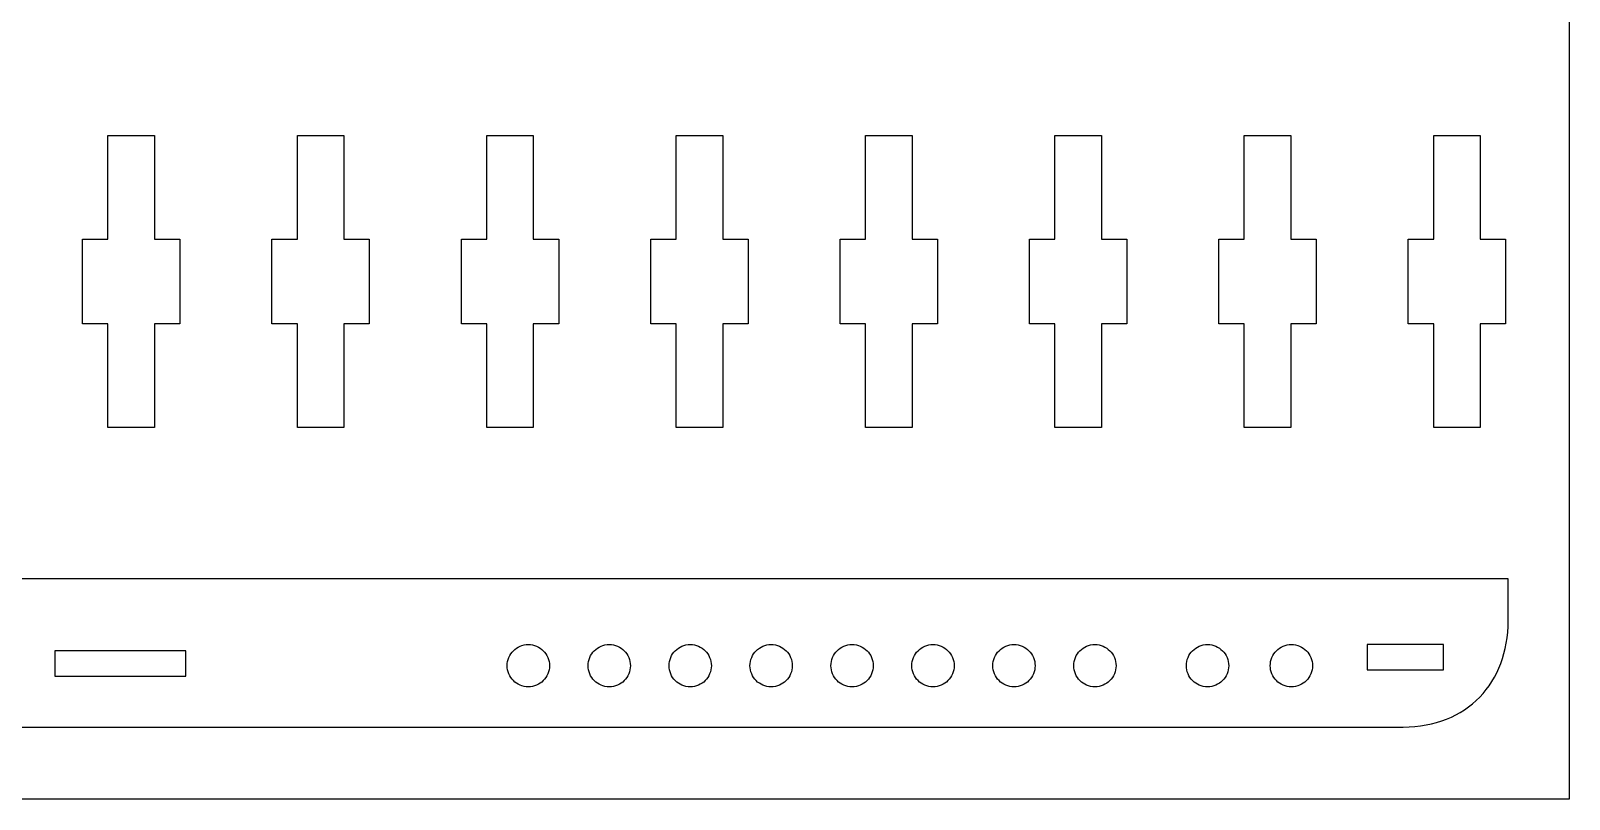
# Model space of a CAD drawing. Extents: x -4267 to 4267, y -2692 to 2692.
# Drawn here: x 2081 to 4267, y 48 to 1140 of the extents above; entities that cross this region are included whole.
import ezdxf

# ---------------------------------------------------------------- set-up
doc = ezdxf.new("R2010")
doc.units = 0
doc.header["$MEASUREMENT"] = 0
doc.layers.get('0').update_dxf_attribs({"linetype": 'CONTINUOUS'})

msp = doc.modelspace()

# ---------------------------------------------------------------- linework, layer by layer
for p, q in [((4267, 2692.4), (4267, 48.1)), ((2191, 990.7), (2257.1, 990.7)), ((2191, 843.4), (2191, 990.7)), ((2257.1, 990.7), (2257.1, 843.4)), ((2460.1, 990.7), (2526.2, 990.7)), ((2460.1, 843.4), (2460.1, 990.7)), ((2526.2, 990.7), (2526.2, 843.4)), ((2729.1, 990.7), (2795.2, 990.7)), ((2729.1, 843.4), (2729.1, 990.7)), ((2795.2, 990.7), (2795.2, 843.4)), ((2998.2, 990.7), (3064.3, 990.7)), ((2998.2, 843.4), (2998.2, 990.7)), ((3064.3, 990.7), (3064.3, 843.4)), ((3267.3, 990.7), (3333.4, 990.7)), ((3267.3, 843.4), (3267.3, 990.7)), ((3333.4, 990.7), (3333.4, 843.4)), ((3536.3, 990.7), (3602.4, 990.7)), ((3536.3, 843.4), (3536.3, 990.7)), ((3602.4, 990.7), (3602.4, 843.4)), ((3805.4, 990.7), (3871.5, 990.7)), ((3805.4, 843.4), (3805.4, 990.7)), ((3871.5, 990.7), (3871.5, 843.4)), ((4074.4, 990.7), (4140.6, 990.7)), ((4074.4, 843.4), (4074.4, 990.7)), ((4140.6, 990.7), (4140.6, 843.4)), ((2154.9, 843.4), (2191, 843.4)), ((2154.9, 723.3), (2154.9, 843.4)), ((2257.1, 843.4), (2293.2, 843.4)), ((2293.2, 843.4), (2293.2, 723.3)), ((2424, 723.3), (2424, 843.4)), ((2424, 843.4), (2460.1, 843.4)), ((2526.2, 843.4), (2562.2, 843.4)), ((2562.2, 843.4), (2562.2, 723.3)), ((2693.1, 843.4), (2729.1, 843.4)), ((2693.1, 723.3), (2693.1, 843.4)), ((2795.2, 843.4), (2831.3, 843.4)), ((2831.3, 843.4), (2831.3, 723.3)), ((2962.1, 843.4), (2998.2, 843.4)), ((2962.1, 723.3), (2962.1, 843.4)), ((3064.3, 843.4), (3100.4, 843.4)), ((3100.4, 843.4), (3100.4, 723.3)), ((3231.2, 723.3), (3231.2, 843.4)), ((3231.2, 843.4), (3267.3, 843.4)), ((3333.4, 843.4), (3369.4, 843.4)), ((3369.4, 843.4), (3369.4, 723.3)), ((3500.3, 843.4), (3536.3, 843.4)), ((3500.3, 723.3), (3500.3, 843.4)), ((3602.4, 843.4), (3638.5, 843.4)), ((3638.5, 843.4), (3638.5, 723.3)), ((3769.3, 843.4), (3805.4, 843.4)), ((3769.3, 723.3), (3769.3, 843.4)), ((3871.5, 843.4), (3907.5, 843.4)), ((3907.5, 843.4), (3907.5, 723.3)), ((4038.4, 843.4), (4074.4, 843.4)), ((4038.4, 723.3), (4038.4, 843.4)), ((4140.6, 843.4), (4176.6, 843.4)), ((4176.6, 843.4), (4176.6, 723.3)), ((2191, 723.3), (2154.9, 723.3)), ((2191, 576), (2191, 723.3)), ((2257.1, 723.3), (2257.1, 576)), ((2293.2, 723.3), (2257.1, 723.3)), ((2460.1, 723.3), (2424, 723.3)), ((2460.1, 576), (2460.1, 723.3)), ((2562.2, 723.3), (2526.2, 723.3)), ((2526.2, 723.3), (2526.2, 576)), ((2729.1, 723.3), (2693.1, 723.3)), ((2729.1, 576), (2729.1, 723.3)), ((2795.2, 723.3), (2795.2, 576)), ((2831.3, 723.3), (2795.2, 723.3)), ((2998.2, 723.3), (2962.1, 723.3)), ((2998.2, 576), (2998.2, 723.3)), ((3064.3, 723.3), (3064.3, 576)), ((3100.4, 723.3), (3064.3, 723.3)), ((3267.3, 723.3), (3231.2, 723.3)), ((3267.3, 576), (3267.3, 723.3)), ((3369.4, 723.3), (3333.4, 723.3)), ((3333.4, 723.3), (3333.4, 576)), ((3536.3, 723.3), (3500.3, 723.3)), ((3536.3, 576), (3536.3, 723.3)), ((3602.4, 723.3), (3602.4, 576)), ((3638.5, 723.3), (3602.4, 723.3)), ((3805.4, 723.3), (3769.3, 723.3)), ((3805.4, 576), (3805.4, 723.3)), ((3871.5, 723.3), (3871.5, 576)), ((3907.5, 723.3), (3871.5, 723.3)), ((4074.4, 723.3), (4038.4, 723.3)), ((4074.4, 576), (4074.4, 723.3)), ((4140.6, 723.3), (4140.6, 576)), ((4176.6, 723.3), (4140.6, 723.3)), ((2257.1, 576), (2191, 576)), ((2526.2, 576), (2460.1, 576)), ((2795.2, 576), (2729.1, 576)), ((3064.3, 576), (2998.2, 576)), ((3333.4, 576), (3267.3, 576)), ((3602.4, 576), (3536.3, 576)), ((3871.5, 576), (3805.4, 576)), ((4140.6, 576), (4074.4, 576)), ((4180.3, 360.9), (1944.4, 360.9)), ((4180.3, 301.4), (4180.3, 360.9)), ((4178.8, 277.4), (4179.7, 285.3)), ((4179.7, 285.3), (4180.2, 293.3)), ((4180.2, 293.3), (4180.3, 301.4)), ((2769.1, 260.9), (2771.4, 262.6)), ((2771.4, 262.6), (2773.9, 264.1)), ((2773.9, 264.1), (2776.5, 265.4)), ((2776.5, 265.4), (2779.2, 266.4)), ((2779.2, 266.4), (2782.1, 267.2)), ((2782.1, 267.2), (2785.1, 267.6)), ((2785.1, 267.6), (2788.2, 267.8)), ((2788.2, 267.8), (2791.3, 267.6)), ((2791.3, 267.6), (2794.2, 267.2)), ((2794.2, 267.2), (2797.1, 266.4)), ((2797.1, 266.4), (2799.9, 265.4)), ((2799.9, 265.4), (2802.5, 264.1)), ((2802.5, 264.1), (2805, 262.6)), ((2805, 262.6), (2807.3, 260.9)), ((2884.1, 260.9), (2886.4, 262.6)), ((2886.4, 262.6), (2888.8, 264.1)), ((2888.8, 264.1), (2891.5, 265.4)), ((2891.5, 265.4), (2894.2, 266.4)), ((2894.2, 266.4), (2897.1, 267.2)), ((2897.1, 267.2), (2900.1, 267.6)), ((2900.1, 267.6), (2903.2, 267.8)), ((2903.2, 267.8), (2906.2, 267.6)), ((2906.2, 267.6), (2909.2, 267.2)), ((2909.2, 267.2), (2912.1, 266.4)), ((2912.1, 266.4), (2914.9, 265.4)), ((2914.9, 265.4), (2917.5, 264.1)), ((2917.5, 264.1), (2920, 262.6)), ((2920, 262.6), (2922.3, 260.9)), ((2999, 260.9), (3001.4, 262.6)), ((3001.4, 262.6), (3003.8, 264.1)), ((3003.8, 264.1), (3006.5, 265.4)), ((3006.5, 265.4), (3009.2, 266.4)), ((3009.2, 266.4), (3012.1, 267.2)), ((3012.1, 267.2), (3015.1, 267.6)), ((3015.1, 267.6), (3018.2, 267.8)), ((3018.2, 267.8), (3021.2, 267.6)), ((3021.2, 267.6), (3024.2, 267.2)), ((3024.2, 267.2), (3027.1, 266.4)), ((3027.1, 266.4), (3029.9, 265.4)), ((3029.9, 265.4), (3032.5, 264.1)), ((3032.5, 264.1), (3035, 262.6)), ((3035, 262.6), (3037.3, 260.9)), ((3114, 260.9), (3116.4, 262.6)), ((3116.4, 262.6), (3118.8, 264.1)), ((3118.8, 264.1), (3121.5, 265.4)), ((3121.5, 265.4), (3124.2, 266.4)), ((3124.2, 266.4), (3127.1, 267.2)), ((3127.1, 267.2), (3130.1, 267.6)), ((3130.1, 267.6), (3133.2, 267.8)), ((3133.2, 267.8), (3136.2, 267.6)), ((3136.2, 267.6), (3139.2, 267.2)), ((3139.2, 267.2), (3142.1, 266.4)), ((3142.1, 266.4), (3144.8, 265.4)), ((3144.8, 265.4), (3147.5, 264.1)), ((3147.5, 264.1), (3150, 262.6)), ((3150, 262.6), (3152.3, 260.9)), ((3229, 260.9), (3231.3, 262.6)), ((3231.3, 262.6), (3233.8, 264.1)), ((3233.8, 264.1), (3236.4, 265.4)), ((3236.4, 265.4), (3239.2, 266.4)), ((3239.2, 266.4), (3242.1, 267.2)), ((3242.1, 267.2), (3245.1, 267.6)), ((3245.1, 267.6), (3248.1, 267.8)), ((3248.1, 267.8), (3251.2, 267.6)), ((3251.2, 267.6), (3254.2, 267.2)), ((3254.2, 267.2), (3257.1, 266.4)), ((3257.1, 266.4), (3259.8, 265.4)), ((3259.8, 265.4), (3262.5, 264.1)), ((3262.5, 264.1), (3264.9, 262.6)), ((3264.9, 262.6), (3267.3, 260.9)), ((3344, 260.9), (3346.3, 262.6)), ((3346.3, 262.6), (3348.8, 264.1)), ((3348.8, 264.1), (3351.4, 265.4)), ((3351.4, 265.4), (3354.2, 266.4)), ((3354.2, 266.4), (3357.1, 267.2)), ((3357.1, 267.2), (3360.1, 267.6)), ((3360.1, 267.6), (3363.1, 267.8)), ((3363.1, 267.8), (3366.2, 267.6)), ((3366.2, 267.6), (3369.2, 267.2)), ((3369.2, 267.2), (3372.1, 266.4)), ((3372.1, 266.4), (3374.8, 265.4)), ((3374.8, 265.4), (3377.5, 264.1)), ((3377.5, 264.1), (3379.9, 262.6)), ((3379.9, 262.6), (3382.2, 260.9)), ((3459, 260.9), (3461.3, 262.6)), ((3461.3, 262.6), (3463.8, 264.1)), ((3463.8, 264.1), (3466.4, 265.4)), ((3466.4, 265.4), (3469.2, 266.4)), ((3469.2, 266.4), (3472.1, 267.2)), ((3472.1, 267.2), (3475.1, 267.6)), ((3475.1, 267.6), (3478.1, 267.8)), ((3478.1, 267.8), (3481.2, 267.6)), ((3481.2, 267.6), (3484.2, 267.2)), ((3484.2, 267.2), (3487.1, 266.4)), ((3487.1, 266.4), (3489.8, 265.4)), ((3489.8, 265.4), (3492.4, 264.1)), ((3492.4, 264.1), (3494.9, 262.6)), ((3494.9, 262.6), (3497.2, 260.9)), ((3574, 260.9), (3576.3, 262.6)), ((3576.3, 262.6), (3578.8, 264.1)), ((3578.8, 264.1), (3581.4, 265.4)), ((3581.4, 265.4), (3584.2, 266.4)), ((3584.2, 266.4), (3587.1, 267.2)), ((3587.1, 267.2), (3590, 267.6)), ((3590, 267.6), (3593.1, 267.8)), ((3593.1, 267.8), (3596.2, 267.6)), ((3596.2, 267.6), (3599.2, 267.2)), ((3599.2, 267.2), (3602, 266.4)), ((3602, 266.4), (3604.8, 265.4)), ((3604.8, 265.4), (3607.4, 264.1)), ((3607.4, 264.1), (3609.9, 262.6)), ((3609.9, 262.6), (3612.2, 260.9)), ((3734, 260.9), (3736.3, 262.6)), ((3736.3, 262.6), (3738.8, 264.1)), ((3738.8, 264.1), (3741.4, 265.4)), ((3741.4, 265.4), (3744.2, 266.4)), ((3744.2, 266.4), (3747.1, 267.2)), ((3747.1, 267.2), (3750.1, 267.6)), ((3750.1, 267.6), (3753.1, 267.8)), ((3753.1, 267.8), (3756.2, 267.6)), ((3756.2, 267.6), (3759.2, 267.2)), ((3759.2, 267.2), (3762.1, 266.4)), ((3762.1, 266.4), (3764.8, 265.4)), ((3764.8, 265.4), (3767.5, 264.1)), ((3767.5, 264.1), (3769.9, 262.6)), ((3769.9, 262.6), (3772.2, 260.9)), ((3853.1, 260.9), (3855.5, 262.6)), ((3855.5, 262.6), (3857.9, 264.1)), ((3857.9, 264.1), (3860.6, 265.4)), ((3860.6, 265.4), (3863.3, 266.4)), ((3863.3, 266.4), (3866.2, 267.2)), ((3866.2, 267.2), (3869.2, 267.6)), ((3869.2, 267.6), (3872.3, 267.8)), ((3872.3, 267.8), (3875.3, 267.6)), ((3875.3, 267.6), (3878.3, 267.2)), ((3878.3, 267.2), (3881.2, 266.4)), ((3881.2, 266.4), (3883.9, 265.4)), ((3883.9, 265.4), (3886.6, 264.1)), ((3886.6, 264.1), (3889.1, 262.6)), ((3889.1, 262.6), (3891.4, 260.9)), ((4088.3, 267.8), (3980.1, 267.8)), ((3980.1, 267.8), (3980.1, 231.7)), ((4088.3, 231.7), (4088.3, 267.8)), ((4176.2, 262.3), (4177.6, 269.8)), ((4177.6, 269.8), (4178.8, 277.4)), ((2115.5, 258.8), (2115.5, 222.7)), ((2301.8, 258.8), (2115.5, 258.8)), ((2301.8, 222.7), (2301.8, 258.8)), ((2758.1, 237.7), (2758.3, 240.8)), ((2758.3, 240.8), (2758.7, 243.8)), ((2758.7, 243.8), (2759.5, 246.6)), ((2759.5, 246.6), (2760.5, 249.4)), ((2760.5, 249.4), (2761.8, 252)), ((2761.8, 252), (2763.3, 254.5)), ((2763.3, 254.5), (2765, 256.8)), ((2765, 256.8), (2766.9, 259)), ((2766.9, 259), (2769.1, 260.9)), ((2807.3, 260.9), (2809.4, 259)), ((2809.4, 259), (2811.4, 256.8)), ((2811.4, 256.8), (2813.1, 254.5)), ((2813.1, 254.5), (2814.6, 252)), ((2814.6, 252), (2815.9, 249.4)), ((2815.9, 249.4), (2816.9, 246.6)), ((2816.9, 246.6), (2817.6, 243.8)), ((2817.6, 243.8), (2818.1, 240.8)), ((2818.1, 240.8), (2818.2, 237.7)), ((2873.1, 237.7), (2873.3, 240.8)), ((2873.3, 240.8), (2873.7, 243.8)), ((2873.7, 243.8), (2874.5, 246.6)), ((2874.5, 246.6), (2875.5, 249.4)), ((2875.5, 249.4), (2876.7, 252)), ((2876.7, 252), (2878.3, 254.5)), ((2878.3, 254.5), (2880, 256.8)), ((2880, 256.8), (2881.9, 259)), ((2881.9, 259), (2884.1, 260.9)), ((2922.3, 260.9), (2924.4, 259)), ((2924.4, 259), (2926.4, 256.8)), ((2926.4, 256.8), (2928.1, 254.5)), ((2928.1, 254.5), (2929.6, 252)), ((2929.6, 252), (2930.9, 249.4)), ((2930.9, 249.4), (2931.9, 246.6)), ((2931.9, 246.6), (2932.6, 243.8)), ((2932.6, 243.8), (2933.1, 240.8)), ((2933.1, 240.8), (2933.2, 237.7)), ((2988.1, 237.7), (2988.3, 240.8)), ((2988.3, 240.8), (2988.7, 243.8)), ((2988.7, 243.8), (2989.5, 246.6)), ((2989.5, 246.6), (2990.5, 249.4)), ((2990.5, 249.4), (2991.7, 252)), ((2991.7, 252), (2993.2, 254.5)), ((2993.2, 254.5), (2995, 256.8)), ((2995, 256.8), (2996.9, 259)), ((2996.9, 259), (2999, 260.9)), ((3037.3, 260.9), (3039.4, 259)), ((3039.4, 259), (3041.3, 256.8)), ((3041.3, 256.8), (3043.1, 254.5)), ((3043.1, 254.5), (3044.6, 252)), ((3044.6, 252), (3045.8, 249.4)), ((3045.8, 249.4), (3046.9, 246.6)), ((3046.9, 246.6), (3047.6, 243.8)), ((3047.6, 243.8), (3048.1, 240.8)), ((3048.1, 240.8), (3048.2, 237.7)), ((3103.1, 237.7), (3103.3, 240.8)), ((3103.3, 240.8), (3103.7, 243.8)), ((3103.7, 243.8), (3104.5, 246.6)), ((3104.5, 246.6), (3105.5, 249.4)), ((3105.5, 249.4), (3106.7, 252)), ((3106.7, 252), (3108.2, 254.5)), ((3108.2, 254.5), (3110, 256.8)), ((3110, 256.8), (3111.9, 259)), ((3111.9, 259), (3114, 260.9)), ((3152.3, 260.9), (3154.4, 259)), ((3154.4, 259), (3156.3, 256.8)), ((3156.3, 256.8), (3158.1, 254.5)), ((3158.1, 254.5), (3159.6, 252)), ((3159.6, 252), (3160.8, 249.4)), ((3160.8, 249.4), (3161.9, 246.6)), ((3161.9, 246.6), (3162.6, 243.8)), ((3162.6, 243.8), (3163, 240.8)), ((3163, 240.8), (3163.2, 237.7)), ((3218.1, 237.7), (3218.2, 240.8)), ((3218.2, 240.8), (3218.7, 243.8)), ((3218.7, 243.8), (3219.4, 246.6)), ((3219.4, 246.6), (3220.5, 249.4)), ((3220.5, 249.4), (3221.7, 252)), ((3221.7, 252), (3223.2, 254.5)), ((3223.2, 254.5), (3225, 256.8)), ((3225, 256.8), (3226.9, 259)), ((3226.9, 259), (3229, 260.9)), ((3267.3, 260.9), (3269.4, 259)), ((3269.4, 259), (3271.3, 256.8)), ((3271.3, 256.8), (3273.1, 254.5)), ((3273.1, 254.5), (3274.6, 252)), ((3274.6, 252), (3275.8, 249.4)), ((3275.8, 249.4), (3276.8, 246.6)), ((3276.8, 246.6), (3277.6, 243.8)), ((3277.6, 243.8), (3278, 240.8)), ((3278, 240.8), (3278.2, 237.7)), ((3333.1, 237.7), (3333.2, 240.8)), ((3333.2, 240.8), (3333.7, 243.8)), ((3333.7, 243.8), (3334.4, 246.6)), ((3334.4, 246.6), (3335.4, 249.4)), ((3335.4, 249.4), (3336.7, 252)), ((3336.7, 252), (3338.2, 254.5)), ((3338.2, 254.5), (3339.9, 256.8)), ((3339.9, 256.8), (3341.9, 259)), ((3341.9, 259), (3344, 260.9)), ((3382.2, 260.9), (3384.4, 259)), ((3384.4, 259), (3386.3, 256.8)), ((3386.3, 256.8), (3388.1, 254.5)), ((3388.1, 254.5), (3389.6, 252)), ((3389.6, 252), (3390.8, 249.4)), ((3390.8, 249.4), (3391.8, 246.6)), ((3391.8, 246.6), (3392.6, 243.8)), ((3392.6, 243.8), (3393, 240.8)), ((3393, 240.8), (3393.2, 237.7)), ((3448.1, 237.7), (3448.2, 240.8)), ((3448.2, 240.8), (3448.7, 243.8)), ((3448.7, 243.8), (3449.4, 246.6)), ((3449.4, 246.6), (3450.4, 249.4)), ((3450.4, 249.4), (3451.7, 252)), ((3451.7, 252), (3453.2, 254.5)), ((3453.2, 254.5), (3454.9, 256.8)), ((3454.9, 256.8), (3456.9, 259)), ((3456.9, 259), (3459, 260.9)), ((3497.2, 260.9), (3499.4, 259)), ((3499.4, 259), (3501.3, 256.8)), ((3501.3, 256.8), (3503, 254.5)), ((3503, 254.5), (3504.5, 252)), ((3504.5, 252), (3505.8, 249.4)), ((3505.8, 249.4), (3506.8, 246.6)), ((3506.8, 246.6), (3507.6, 243.8)), ((3507.6, 243.8), (3508, 240.8)), ((3508, 240.8), (3508.2, 237.7)), ((3563.1, 237.7), (3563.2, 240.8)), ((3563.2, 240.8), (3563.7, 243.8)), ((3563.7, 243.8), (3564.4, 246.6)), ((3564.4, 246.6), (3565.4, 249.4)), ((3565.4, 249.4), (3566.7, 252)), ((3566.7, 252), (3568.2, 254.5)), ((3568.2, 254.5), (3569.9, 256.8)), ((3569.9, 256.8), (3571.9, 259)), ((3571.9, 259), (3574, 260.9)), ((3612.2, 260.9), (3614.4, 259)), ((3614.4, 259), (3616.3, 256.8)), ((3616.3, 256.8), (3618, 254.5)), ((3618, 254.5), (3619.5, 252)), ((3619.5, 252), (3620.8, 249.4)), ((3620.8, 249.4), (3621.8, 246.6)), ((3621.8, 246.6), (3622.6, 243.8)), ((3622.6, 243.8), (3623, 240.8)), ((3623, 240.8), (3623.2, 237.7)), ((3723.1, 237.7), (3723.2, 240.8)), ((3723.2, 240.8), (3723.7, 243.8)), ((3723.7, 243.8), (3724.4, 246.6)), ((3724.4, 246.6), (3725.4, 249.4)), ((3725.4, 249.4), (3726.7, 252)), ((3726.7, 252), (3728.2, 254.5)), ((3728.2, 254.5), (3729.9, 256.8)), ((3729.9, 256.8), (3731.9, 259)), ((3731.9, 259), (3734, 260.9)), ((3772.2, 260.9), (3774.4, 259)), ((3774.4, 259), (3776.3, 256.8)), ((3776.3, 256.8), (3778.1, 254.5)), ((3778.1, 254.5), (3779.6, 252)), ((3779.6, 252), (3780.8, 249.4)), ((3780.8, 249.4), (3781.8, 246.6)), ((3781.8, 246.6), (3782.6, 243.8)), ((3782.6, 243.8), (3783, 240.8)), ((3783, 240.8), (3783.2, 237.7)), ((3842.2, 237.7), (3842.4, 240.8)), ((3842.4, 240.8), (3842.8, 243.8)), ((3842.8, 243.8), (3843.6, 246.6)), ((3843.6, 246.6), (3844.6, 249.4)), ((3844.6, 249.4), (3845.8, 252)), ((3845.8, 252), (3847.3, 254.5)), ((3847.3, 254.5), (3849.1, 256.8)), ((3849.1, 256.8), (3851, 259)), ((3851, 259), (3853.1, 260.9)), ((3891.4, 260.9), (3893.5, 259)), ((3893.5, 259), (3895.4, 256.8)), ((3895.4, 256.8), (3897.2, 254.5)), ((3897.2, 254.5), (3898.7, 252)), ((3898.7, 252), (3899.9, 249.4)), ((3899.9, 249.4), (3900.9, 246.6)), ((3900.9, 246.6), (3901.7, 243.8)), ((3901.7, 243.8), (3902.1, 240.8)), ((3902.1, 240.8), (3902.3, 237.7)), ((4167, 234.1), (4169.8, 240.9)), ((4169.8, 240.9), (4172.2, 247.8)), ((4172.2, 247.8), (4174.3, 255)), ((4174.3, 255), (4176.2, 262.3)), ((2115.5, 222.7), (2301.8, 222.7)), ((2758.3, 234.6), (2758.1, 237.7)), ((2758.7, 231.7), (2758.3, 234.6)), ((2759.5, 228.8), (2758.7, 231.7)), ((2760.5, 226), (2759.5, 228.8)), ((2761.8, 223.4), (2760.5, 226)), ((2763.3, 220.9), (2761.8, 223.4)), ((2765, 218.6), (2763.3, 220.9)), ((2766.9, 216.5), (2765, 218.6)), ((2811.4, 218.6), (2809.4, 216.5)), ((2813.1, 220.9), (2811.4, 218.6)), ((2814.6, 223.4), (2813.1, 220.9)), ((2815.9, 226), (2814.6, 223.4)), ((2816.9, 228.8), (2815.9, 226)), ((2817.6, 231.7), (2816.9, 228.8)), ((2818.1, 234.6), (2817.6, 231.7)), ((2818.2, 237.7), (2818.1, 234.6)), ((2873.3, 234.6), (2873.1, 237.7)), ((2873.7, 231.7), (2873.3, 234.6)), ((2874.5, 228.8), (2873.7, 231.7)), ((2875.5, 226), (2874.5, 228.8)), ((2876.7, 223.4), (2875.5, 226)), ((2878.3, 220.9), (2876.7, 223.4)), ((2880, 218.6), (2878.3, 220.9)), ((2881.9, 216.5), (2880, 218.6)), ((2926.4, 218.6), (2924.4, 216.5)), ((2928.1, 220.9), (2926.4, 218.6)), ((2929.6, 223.4), (2928.1, 220.9)), ((2930.9, 226), (2929.6, 223.4)), ((2931.9, 228.8), (2930.9, 226)), ((2932.6, 231.7), (2931.9, 228.8)), ((2933.1, 234.6), (2932.6, 231.7)), ((2933.2, 237.7), (2933.1, 234.6)), ((2988.3, 234.6), (2988.1, 237.7)), ((2988.7, 231.7), (2988.3, 234.6)), ((2989.5, 228.8), (2988.7, 231.7)), ((2990.5, 226), (2989.5, 228.8)), ((2991.7, 223.4), (2990.5, 226)), ((2993.2, 220.9), (2991.7, 223.4)), ((2995, 218.6), (2993.2, 220.9)), ((2996.9, 216.5), (2995, 218.6)), ((3041.3, 218.6), (3039.4, 216.5)), ((3043.1, 220.9), (3041.3, 218.6)), ((3044.6, 223.4), (3043.1, 220.9)), ((3045.8, 226), (3044.6, 223.4)), ((3046.9, 228.8), (3045.8, 226)), ((3047.6, 231.7), (3046.9, 228.8)), ((3048.1, 234.6), (3047.6, 231.7)), ((3048.2, 237.7), (3048.1, 234.6)), ((3103.3, 234.6), (3103.1, 237.7)), ((3103.7, 231.7), (3103.3, 234.6)), ((3104.5, 228.8), (3103.7, 231.7)), ((3105.5, 226), (3104.5, 228.8)), ((3106.7, 223.4), (3105.5, 226)), ((3108.2, 220.9), (3106.7, 223.4)), ((3110, 218.6), (3108.2, 220.9)), ((3111.9, 216.5), (3110, 218.6)), ((3156.3, 218.6), (3154.4, 216.5)), ((3158.1, 220.9), (3156.3, 218.6)), ((3159.6, 223.4), (3158.1, 220.9)), ((3160.8, 226), (3159.6, 223.4)), ((3161.9, 228.8), (3160.8, 226)), ((3162.6, 231.7), (3161.9, 228.8)), ((3163, 234.6), (3162.6, 231.7)), ((3163.2, 237.7), (3163, 234.6)), ((3218.2, 234.6), (3218.1, 237.7)), ((3218.7, 231.7), (3218.2, 234.6)), ((3219.4, 228.8), (3218.7, 231.7)), ((3220.5, 226), (3219.4, 228.8)), ((3221.7, 223.4), (3220.5, 226)), ((3223.2, 220.9), (3221.7, 223.4)), ((3225, 218.6), (3223.2, 220.9)), ((3226.9, 216.5), (3225, 218.6)), ((3271.3, 218.6), (3269.4, 216.5)), ((3273.1, 220.9), (3271.3, 218.6)), ((3274.6, 223.4), (3273.1, 220.9)), ((3275.8, 226), (3274.6, 223.4)), ((3276.8, 228.8), (3275.8, 226)), ((3277.6, 231.7), (3276.8, 228.8)), ((3278, 234.6), (3277.6, 231.7)), ((3278.2, 237.7), (3278, 234.6)), ((3333.2, 234.6), (3333.1, 237.7)), ((3333.7, 231.7), (3333.2, 234.6)), ((3334.4, 228.8), (3333.7, 231.7)), ((3335.4, 226), (3334.4, 228.8)), ((3336.7, 223.4), (3335.4, 226)), ((3338.2, 220.9), (3336.7, 223.4)), ((3339.9, 218.6), (3338.2, 220.9)), ((3341.9, 216.5), (3339.9, 218.6)), ((3386.3, 218.6), (3384.4, 216.5)), ((3388.1, 220.9), (3386.3, 218.6)), ((3389.6, 223.4), (3388.1, 220.9)), ((3390.8, 226), (3389.6, 223.4)), ((3391.8, 228.8), (3390.8, 226)), ((3392.6, 231.7), (3391.8, 228.8)), ((3393, 234.6), (3392.6, 231.7)), ((3393.2, 237.7), (3393, 234.6)), ((3448.2, 234.6), (3448.1, 237.7)), ((3448.7, 231.7), (3448.2, 234.6)), ((3449.4, 228.8), (3448.7, 231.7)), ((3450.4, 226), (3449.4, 228.8)), ((3451.7, 223.4), (3450.4, 226)), ((3453.2, 220.9), (3451.7, 223.4)), ((3454.9, 218.6), (3453.2, 220.9)), ((3456.9, 216.5), (3454.9, 218.6)), ((3501.3, 218.6), (3499.4, 216.5)), ((3503, 220.9), (3501.3, 218.6)), ((3504.5, 223.4), (3503, 220.9)), ((3505.8, 226), (3504.5, 223.4)), ((3506.8, 228.8), (3505.8, 226)), ((3507.6, 231.7), (3506.8, 228.8)), ((3508, 234.6), (3507.6, 231.7)), ((3508.2, 237.7), (3508, 234.6)), ((3563.2, 234.6), (3563.1, 237.7)), ((3563.7, 231.7), (3563.2, 234.6)), ((3564.4, 228.8), (3563.7, 231.7)), ((3565.4, 226), (3564.4, 228.8)), ((3566.7, 223.4), (3565.4, 226)), ((3568.2, 220.9), (3566.7, 223.4)), ((3569.9, 218.6), (3568.2, 220.9)), ((3571.9, 216.5), (3569.9, 218.6)), ((3616.3, 218.6), (3614.4, 216.5)), ((3618, 220.9), (3616.3, 218.6)), ((3619.5, 223.4), (3618, 220.9)), ((3620.8, 226), (3619.5, 223.4)), ((3621.8, 228.8), (3620.8, 226)), ((3622.6, 231.7), (3621.8, 228.8)), ((3623, 234.6), (3622.6, 231.7)), ((3623.2, 237.7), (3623, 234.6)), ((3723.2, 234.6), (3723.1, 237.7)), ((3723.7, 231.7), (3723.2, 234.6)), ((3724.4, 228.8), (3723.7, 231.7)), ((3725.4, 226), (3724.4, 228.8)), ((3726.7, 223.4), (3725.4, 226)), ((3728.2, 220.9), (3726.7, 223.4)), ((3729.9, 218.6), (3728.2, 220.9)), ((3731.9, 216.5), (3729.9, 218.6)), ((3776.3, 218.6), (3774.4, 216.5)), ((3778.1, 220.9), (3776.3, 218.6)), ((3779.6, 223.4), (3778.1, 220.9)), ((3780.8, 226), (3779.6, 223.4)), ((3781.8, 228.8), (3780.8, 226)), ((3782.6, 231.7), (3781.8, 228.8)), ((3783, 234.6), (3782.6, 231.7)), ((3783.2, 237.7), (3783, 234.6)), ((3842.4, 234.6), (3842.2, 237.7)), ((3842.8, 231.7), (3842.4, 234.6)), ((3843.6, 228.8), (3842.8, 231.7)), ((3844.6, 226), (3843.6, 228.8)), ((3845.8, 223.4), (3844.6, 226)), ((3847.3, 220.9), (3845.8, 223.4)), ((3849.1, 218.6), (3847.3, 220.9)), ((3851, 216.5), (3849.1, 218.6)), ((3895.4, 218.6), (3893.5, 216.5)), ((3897.2, 220.9), (3895.4, 218.6)), ((3898.7, 223.4), (3897.2, 220.9)), ((3899.9, 226), (3898.7, 223.4)), ((3900.9, 228.8), (3899.9, 226)), ((3901.7, 231.7), (3900.9, 228.8)), ((3902.1, 234.6), (3901.7, 231.7)), ((3902.3, 237.7), (3902.1, 234.6)), ((3980.1, 231.7), (4088.3, 231.7)), ((4157.1, 215.2), (4160.7, 221.3)), ((4160.7, 221.3), (4164, 227.6)), ((4164, 227.6), (4167, 234.1)), ((2769.1, 214.5), (2766.9, 216.5)), ((2771.4, 212.8), (2769.1, 214.5)), ((2773.9, 211.3), (2771.4, 212.8)), ((2776.5, 210), (2773.9, 211.3)), ((2779.2, 209), (2776.5, 210)), ((2782.1, 208.3), (2779.2, 209)), ((2785.1, 207.8), (2782.1, 208.3)), ((2788.2, 207.7), (2785.1, 207.8)), ((2791.3, 207.8), (2788.2, 207.7)), ((2794.2, 208.3), (2791.3, 207.8)), ((2797.1, 209), (2794.2, 208.3)), ((2799.9, 210), (2797.1, 209)), ((2802.5, 211.3), (2799.9, 210)), ((2805, 212.8), (2802.5, 211.3)), ((2807.3, 214.5), (2805, 212.8)), ((2809.4, 216.5), (2807.3, 214.5)), ((2884.1, 214.5), (2881.9, 216.5)), ((2886.4, 212.8), (2884.1, 214.5)), ((2888.8, 211.3), (2886.4, 212.8)), ((2891.5, 210), (2888.8, 211.3)), ((2894.2, 209), (2891.5, 210)), ((2897.1, 208.3), (2894.2, 209)), ((2900.1, 207.8), (2897.1, 208.3)), ((2903.2, 207.7), (2900.1, 207.8)), ((2906.2, 207.8), (2903.2, 207.7)), ((2909.2, 208.3), (2906.2, 207.8)), ((2912.1, 209), (2909.2, 208.3)), ((2914.9, 210), (2912.1, 209)), ((2917.5, 211.3), (2914.9, 210)), ((2920, 212.8), (2917.5, 211.3)), ((2922.3, 214.5), (2920, 212.8)), ((2924.4, 216.5), (2922.3, 214.5)), ((2999, 214.5), (2996.9, 216.5)), ((3001.4, 212.8), (2999, 214.5)), ((3003.8, 211.3), (3001.4, 212.8)), ((3006.5, 210), (3003.8, 211.3)), ((3009.2, 209), (3006.5, 210)), ((3012.1, 208.3), (3009.2, 209)), ((3015.1, 207.8), (3012.1, 208.3)), ((3018.2, 207.7), (3015.1, 207.8)), ((3021.2, 207.8), (3018.2, 207.7)), ((3024.2, 208.3), (3021.2, 207.8)), ((3027.1, 209), (3024.2, 208.3)), ((3029.9, 210), (3027.1, 209)), ((3032.5, 211.3), (3029.9, 210)), ((3035, 212.8), (3032.5, 211.3)), ((3037.3, 214.5), (3035, 212.8)), ((3039.4, 216.5), (3037.3, 214.5)), ((3114, 214.5), (3111.9, 216.5)), ((3116.4, 212.8), (3114, 214.5)), ((3118.8, 211.3), (3116.4, 212.8)), ((3121.5, 210), (3118.8, 211.3)), ((3124.2, 209), (3121.5, 210)), ((3127.1, 208.3), (3124.2, 209)), ((3130.1, 207.8), (3127.1, 208.3)), ((3133.2, 207.7), (3130.1, 207.8)), ((3136.2, 207.8), (3133.2, 207.7)), ((3139.2, 208.3), (3136.2, 207.8)), ((3142.1, 209), (3139.2, 208.3)), ((3144.8, 210), (3142.1, 209)), ((3147.5, 211.3), (3144.8, 210)), ((3150, 212.8), (3147.5, 211.3)), ((3152.3, 214.5), (3150, 212.8)), ((3154.4, 216.5), (3152.3, 214.5)), ((3229, 214.5), (3226.9, 216.5)), ((3231.3, 212.8), (3229, 214.5)), ((3233.8, 211.3), (3231.3, 212.8)), ((3236.4, 210), (3233.8, 211.3)), ((3239.2, 209), (3236.4, 210)), ((3242.1, 208.3), (3239.2, 209)), ((3245.1, 207.8), (3242.1, 208.3)), ((3248.1, 207.7), (3245.1, 207.8)), ((3251.2, 207.8), (3248.1, 207.7)), ((3254.2, 208.3), (3251.2, 207.8)), ((3257.1, 209), (3254.2, 208.3)), ((3259.8, 210), (3257.1, 209)), ((3262.5, 211.3), (3259.8, 210)), ((3264.9, 212.8), (3262.5, 211.3)), ((3267.3, 214.5), (3264.9, 212.8)), ((3269.4, 216.5), (3267.3, 214.5)), ((3344, 214.5), (3341.9, 216.5)), ((3346.3, 212.8), (3344, 214.5)), ((3348.8, 211.3), (3346.3, 212.8)), ((3351.4, 210), (3348.8, 211.3)), ((3354.2, 209), (3351.4, 210)), ((3357.1, 208.3), (3354.2, 209)), ((3360.1, 207.8), (3357.1, 208.3)), ((3363.1, 207.7), (3360.1, 207.8)), ((3366.2, 207.8), (3363.1, 207.7)), ((3369.2, 208.3), (3366.2, 207.8)), ((3372.1, 209), (3369.2, 208.3)), ((3374.8, 210), (3372.1, 209)), ((3377.5, 211.3), (3374.8, 210)), ((3379.9, 212.8), (3377.5, 211.3)), ((3382.2, 214.5), (3379.9, 212.8)), ((3384.4, 216.5), (3382.2, 214.5)), ((3459, 214.5), (3456.9, 216.5)), ((3461.3, 212.8), (3459, 214.5)), ((3463.8, 211.3), (3461.3, 212.8)), ((3466.4, 210), (3463.8, 211.3)), ((3469.2, 209), (3466.4, 210)), ((3472.1, 208.3), (3469.2, 209)), ((3475.1, 207.8), (3472.1, 208.3)), ((3478.1, 207.7), (3475.1, 207.8)), ((3481.2, 207.8), (3478.1, 207.7)), ((3484.2, 208.3), (3481.2, 207.8)), ((3487.1, 209), (3484.2, 208.3)), ((3489.8, 210), (3487.1, 209)), ((3492.4, 211.3), (3489.8, 210)), ((3494.9, 212.8), (3492.4, 211.3)), ((3497.2, 214.5), (3494.9, 212.8)), ((3499.4, 216.5), (3497.2, 214.5)), ((3574, 214.5), (3571.9, 216.5)), ((3576.3, 212.8), (3574, 214.5)), ((3578.8, 211.3), (3576.3, 212.8)), ((3581.4, 210), (3578.8, 211.3)), ((3584.2, 209), (3581.4, 210)), ((3587.1, 208.3), (3584.2, 209)), ((3590, 207.8), (3587.1, 208.3)), ((3593.1, 207.7), (3590, 207.8)), ((3596.2, 207.8), (3593.1, 207.7)), ((3599.2, 208.3), (3596.2, 207.8)), ((3602, 209), (3599.2, 208.3)), ((3604.8, 210), (3602, 209)), ((3607.4, 211.3), (3604.8, 210)), ((3609.9, 212.8), (3607.4, 211.3)), ((3612.2, 214.5), (3609.9, 212.8)), ((3614.4, 216.5), (3612.2, 214.5)), ((3734, 214.5), (3731.9, 216.5)), ((3736.3, 212.8), (3734, 214.5)), ((3738.8, 211.3), (3736.3, 212.8)), ((3741.4, 210), (3738.8, 211.3)), ((3744.2, 209), (3741.4, 210)), ((3747.1, 208.3), (3744.2, 209)), ((3750.1, 207.8), (3747.1, 208.3)), ((3753.1, 207.7), (3750.1, 207.8)), ((3756.2, 207.8), (3753.1, 207.7)), ((3759.2, 208.3), (3756.2, 207.8)), ((3762.1, 209), (3759.2, 208.3)), ((3764.8, 210), (3762.1, 209)), ((3767.5, 211.3), (3764.8, 210)), ((3769.9, 212.8), (3767.5, 211.3)), ((3772.2, 214.5), (3769.9, 212.8)), ((3774.4, 216.5), (3772.2, 214.5)), ((3853.1, 214.5), (3851, 216.5)), ((3855.5, 212.8), (3853.1, 214.5)), ((3857.9, 211.3), (3855.5, 212.8)), ((3860.6, 210), (3857.9, 211.3)), ((3863.3, 209), (3860.6, 210)), ((3866.2, 208.3), (3863.3, 209)), ((3869.2, 207.8), (3866.2, 208.3)), ((3872.3, 207.7), (3869.2, 207.8)), ((3875.3, 207.8), (3872.3, 207.7)), ((3878.3, 208.3), (3875.3, 207.8)), ((3881.2, 209), (3878.3, 208.3)), ((3883.9, 210), (3881.2, 209)), ((3886.6, 211.3), (3883.9, 210)), ((3889.1, 212.8), (3886.6, 211.3)), ((3891.4, 214.5), (3889.1, 212.8)), ((3893.5, 216.5), (3891.4, 214.5)), ((4139.8, 193.1), (4144.5, 198.3)), ((4144.5, 198.3), (4149, 203.7)), ((4149, 203.7), (4153.2, 209.3)), ((4153.2, 209.3), (4157.1, 215.2)), ((4112.2, 171.4), (4118.2, 175.2)), ((4118.2, 175.2), (4124, 179.3)), ((4124, 179.3), (4129.5, 183.6)), ((4129.5, 183.6), (4134.8, 188.3)), ((4134.8, 188.3), (4139.8, 193.1)), ((4055.8, 152.2), (4063.6, 153.5)), ((4063.6, 153.5), (4071.2, 155.1)), ((4071.2, 155.1), (4078.6, 157)), ((4078.6, 157), (4085.8, 159.2)), ((4085.8, 159.2), (4092.8, 161.8)), ((4092.8, 161.8), (4099.5, 164.7)), ((4099.5, 164.7), (4106, 167.9)), ((4106, 167.9), (4112.2, 171.4)), ((1639.3, 150.6), (4031.2, 150.6)), ((4031.2, 150.6), (4039.6, 150.8)), ((4039.6, 150.8), (4047.8, 151.3)), ((4047.8, 151.3), (4055.8, 152.2)), ((4267, 48.1), (60.1, 48.1))]:
    msp.add_line(p, q)

doc.saveas('drawing.dxf')
